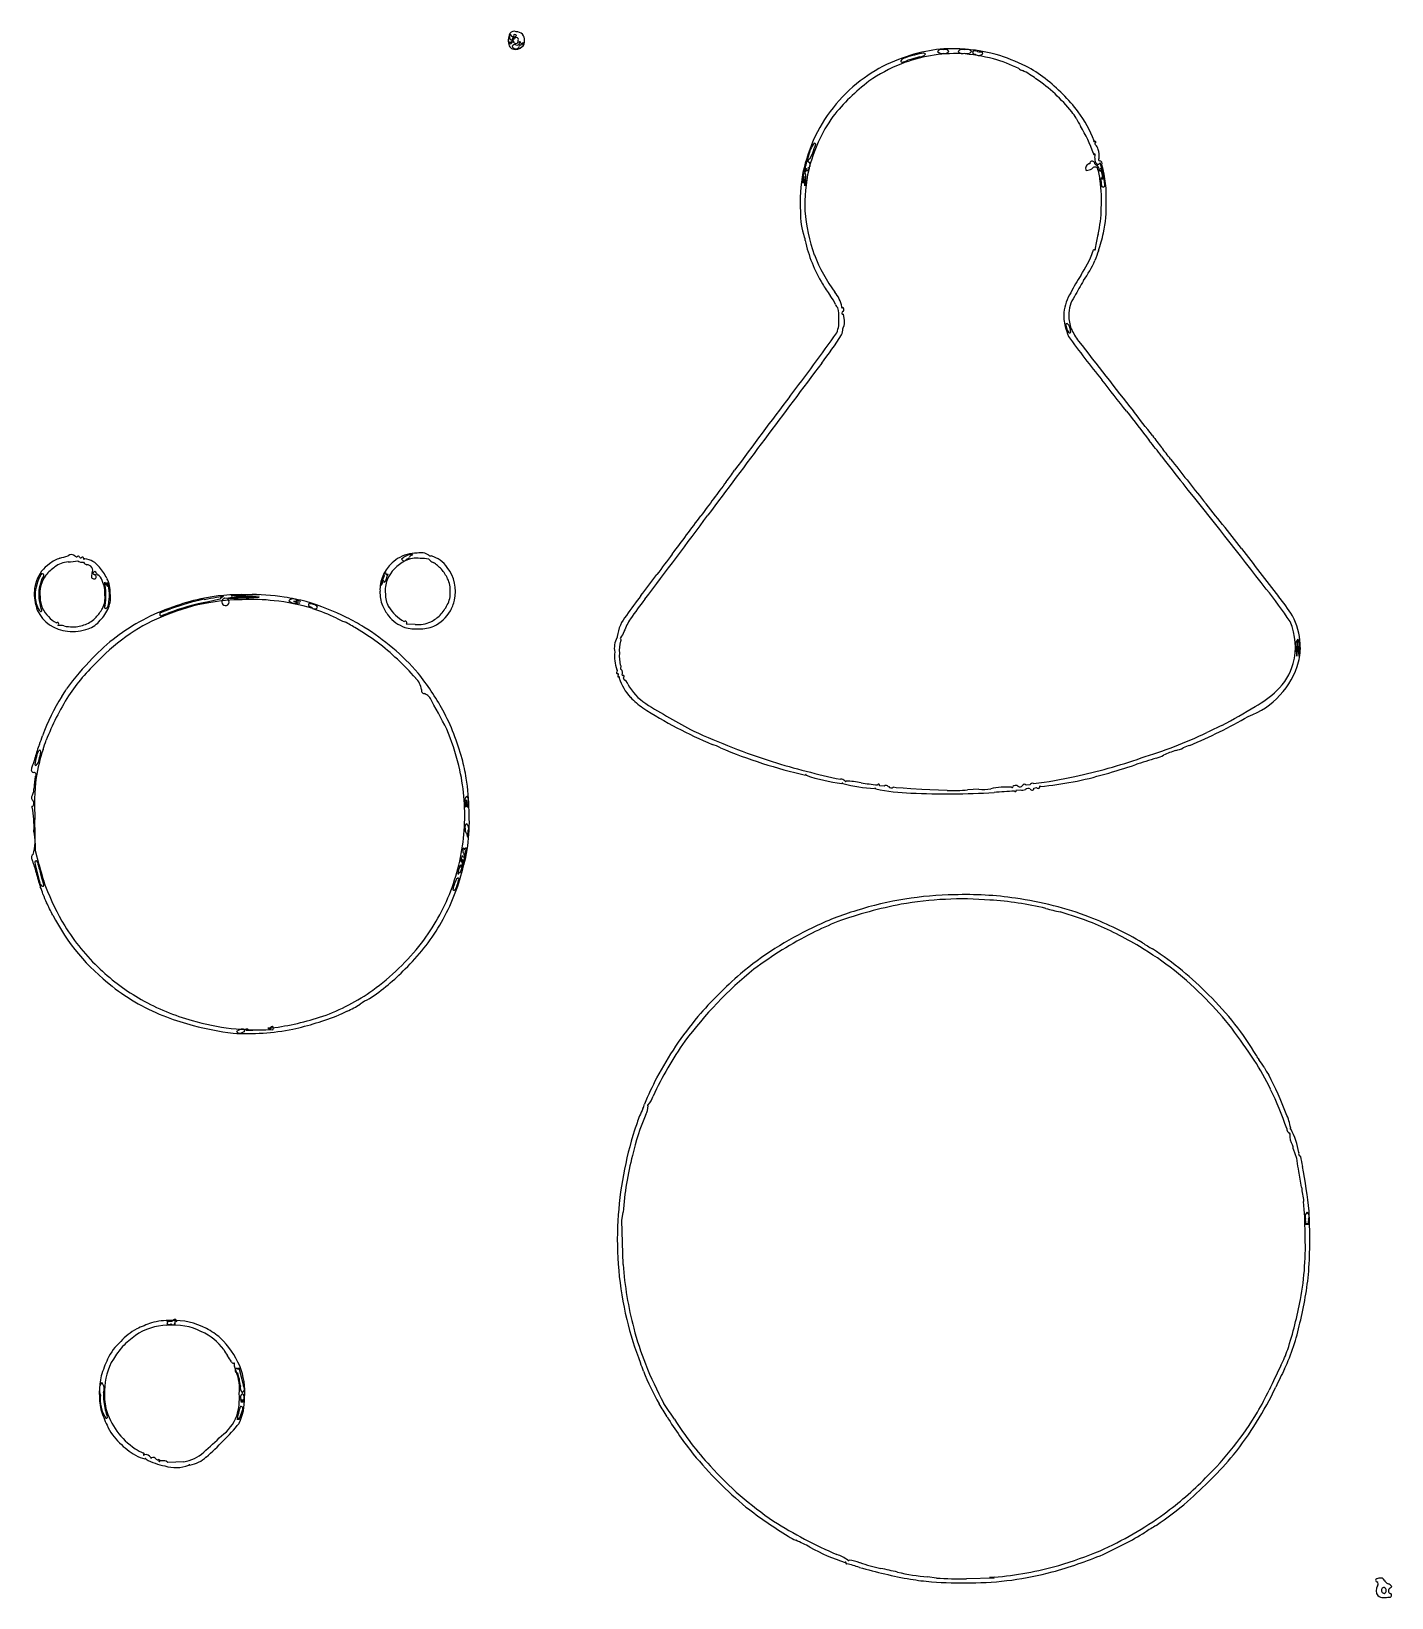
# Model space of a CAD drawing. Header units: inches. Extents: x -0.2 to 37.9, y 3.3 to 12.5.
# Drawn here: x -0.16 to 6.75, y 4.51 to 12.47 of the extents above; entities that cross this region are included whole.
import ezdxf

# ---------------------------------------------------------------- set-up
doc = ezdxf.new("R2010")
doc.units = ezdxf.units.IN
doc.header["$MEASUREMENT"] = 0
doc.layers.get('0').update_dxf_attribs({"lineweight": 25})

msp = doc.modelspace()

# ---------------------------------------------------------------- linework, layer by layer
for p, q in [((3.7943, 11.8233), (3.7893, 11.8193)), ((3.8115, 11.8542), (3.7943, 11.8233)), ((5.2436, 11.8517), (5.2457, 11.8474)), ((5.2745, 11.7606), (5.2683, 11.7677)), ((5.277, 11.7222), (5.2792, 11.7293)), ((3.9723, 11.0038), (3.9674, 11.0343)), ((1.7771, 9.8148), (1.7745, 9.8104)), ((0.0765, 9.7818), (0.0818, 9.7786)), ((0.0818, 9.7786), (0.0908, 9.7749)), ((0.0908, 9.7749), (0.1053, 9.7746)), ((1.6499, 9.7163), (1.6517, 9.7111)), ((0.2247, 9.6668), (0.2283, 9.672)), ((1.6413, 9.6799), (1.634, 9.672)), ((0.7979, 9.5871), (0.7406, 9.573)), ((0.8057, 9.5952), (0.7979, 9.5871)), ((0.9307, 9.605), (0.9984, 9.6019)), ((0.9984, 9.5959), (0.9463, 9.5922)), ((-0.0222, 9.4531), (-0.0255, 9.4549)), ((1.7905, 9.4584), (1.7448, 9.4607)), ((4.174, 8.6368), (4.1505, 8.639)), ((4.2354, 8.6283), (4.2208, 8.631)), ((4.2719, 8.6259), (4.2354, 8.6283)), ((4.3109, 8.6235), (4.2719, 8.6259)), ((4.3656, 8.6205), (4.3109, 8.6235)), ((4.4073, 8.6182), (4.3656, 8.6205)), ((4.4942, 8.6148), (4.4073, 8.6182)), ((4.6555, 8.6211), (4.5984, 8.6185)), ((4.8432, 8.6166), (4.8661, 8.6184)), ((4.9153, 8.6433), (4.8963, 8.6418)), ((4.9359, 8.6274), (4.9484, 8.6294)), ((2.0341, 8.3143), (2.0401, 8.3231)), ((2.0164, 8.2267), (2.0246, 8.2372)), ((0.9229, 7.388), (0.9086, 7.3834)), ((6.2537, 6.7947), (6.27, 6.7471)), ((6.27, 6.7471), (6.2725, 6.7332)), ((2.842, 6.4299), (2.8485, 6.4715)), ((2.8478, 6.2059), (2.842, 6.4299)), ((6.3198, 6.4083), (6.3165, 6.4364)), ((6.3317, 6.4364), (6.3271, 6.4083)), ((0.529, 5.9158), (0.5583, 5.9183)), ((0.8948, 5.6805), (0.9187, 5.59)), ((0.9089, 5.5054), (0.9054, 5.5197)), ((0.9197, 5.5197), (0.9153, 5.5054)), ((0.889, 5.4168), (0.8918, 5.4429)), ((0.9147, 5.472), (0.8943, 5.4168)), ((0.4932, 5.211), (0.4869, 5.2149)), ((0.5349, 5.2002), (0.5262, 5.2075)), ((0.615, 5.2033), (0.5349, 5.2002)), ((4.4399, 4.6126), (4.3955, 4.6194)), ((4.7328, 4.6127), (4.5937, 4.6095))]:
    msp.add_line(p, q)
at = {"flags": 128}
for points in [[(3.7691, 11.7111), (3.7677, 11.7345), (3.7639, 11.7137)], [(3.7748, 11.7163), (3.7706, 11.6877), (3.7691, 11.7111)], [(3.7797, 11.7658), (3.7789, 11.7762), (3.7745, 11.7658)], [(5.2797, 11.7606), (5.2757, 11.7762), (5.2745, 11.7606)], [(0.2197, 9.6642), (0.2277, 9.6512), (0.2247, 9.6668)], [(1.6256, 9.6694), (1.6178, 9.6564), (1.6213, 9.6694)], [(0.9125, 9.5972), (0.9698, 9.5987), (0.9021, 9.6017)], [(0.9984, 9.6019), (0.9698, 9.5985), (0.9984, 9.5959)], [(1.1885, 9.5812), (1.2094, 9.5769), (1.1911, 9.5756), (1.1729, 9.5743), (1.1911, 9.5705)], [(6.2798, 9.3361), (6.2766, 9.3752), (6.274, 9.3361), (6.2713, 9.297), (6.2703, 9.34)], [(6.2839, 9.34), (6.283, 9.297), (6.2798, 9.3361)], [(2.0559, 8.5444), (2.0524, 8.5679), (2.0498, 8.5444)], [(-0.1196, 8.2366), (-0.1384, 8.3075), (-0.1409, 8.4669)], [(2.0401, 8.3231), (2.0439, 8.3127), (2.047, 8.3231)], [(2.0246, 8.2372), (2.0255, 8.2241), (2.0297, 8.2372)], [(0.9153, 5.5054), (0.9116, 5.521), (0.9089, 5.5054)], [(0.8943, 5.4168), (0.8935, 5.4273), (0.889, 5.4168)], [(4.7339, 4.6166), (4.7094, 4.6158), (4.7328, 4.6127)]]:
    msp.add_lwpolyline(points, dxfattribs=at)
for centre, radius, start, end in [((2.3402, 12.426), 0.076, 152.925, 201.62711), ((2.2722, 12.4149), 0.00298, 41.14142, 186.45191), ((2.295, 12.4416), 0.0247, 163.67948, 210.0425), ((2.2753, 12.4506), 0.00445, 0.21129, 206.9773), ((2.2942, 12.4466), 0.0258, 65.49482, 147.19905), ((2.2767, 12.4232), 0.00678, 250.27533, 117.30876), ((2.2734, 12.4208), 0.0123, 287.33991, 20.92548), ((2.2855, 12.4516), 0.00584, 190.01526, 338.17491), ((2.2998, 12.4292), 0.0154, 106.89405, 195.22069), ((2.3045, 12.4247), 0.0147, 148.33907, 269.52492), ((2.2986, 12.4484), 0.00772, 22.16247, 172.20932), ((2.3054, 12.4248), 0.0155, 88.23421, 150.35769), ((2.2939, 12.4571), 0.0132, 276.18906, 334.03996), ((2.2984, 12.4257), 0.0168, 290.95258, 1.14816), ((2.3067, 12.4292), 0.0409, 354.15417, 92.45251), ((2.3076, 12.4312), 0.00921, 325.49481, 100.53655), ((2.323, 12.4156), 0.00314, 345.66372, 239.77405), ((2.3093, 12.4223), 0.0382, 313.67762, 4.01702), ((2.2761, 12.416), 0.00699, 191.64581, 277.90914), ((2.303, 12.4185), 0.0392, 211.52927, 245.13441), ((2.2979, 12.3904), 0.0144, 68.79225, 155.2802), ((2.3026, 12.4012), 0.0183, 194.98743, 304.93272), ((2.3017, 12.428), 0.0476, 251.42042, 315.55597), ((2.3088, 12.4152), 0.0128, 243.33376, 349.5965), ((2.3087, 12.3981), 0.0128, 290.32367, 352.99583), ((2.3287, 12.3964), 0.00741, 89.21435, 178.84611), ((2.3331, 12.4186), 0.00796, 207.82268, 301.06592), ((2.3283, 12.4184), 0.0146, 272.30436, 324.06553), ((2.3394, 12.4119), 0.00221, 287.93462, 184.20433), ((4.5097, 11.6875), 0.6933, 100.24448, 114.02857), ((4.5405, 11.5879), 0.7716, 88.13413, 111.40816), ((4.2898, 12.3009), 0.0379, 99.49509, 144.94219), ((4.4856, 11.7461), 0.6257, 100.06382, 108.83896), ((4.5106, 11.6875), 0.673, 103.46582, 108.64213), ((4.3508, 12.3889), 0.047, 273.8092, 314.76634), ((4.3767, 12.355), 0.00716, 4.16541, 93.33738), ((4.5083, 11.856), 0.528, 87.30374, 103.3404), ((4.4651, 12.3575), 0.0226, 64.08497, 146.42527), ((4.4651, 12.3824), 0.0226, 213.57473, 295.91503), ((4.4848, 12.3575), 0.0226, 33.57473, 115.91503), ((4.4848, 12.3824), 0.0226, 244.08497, 326.42527), ((4.5294, 11.5557), 0.8276, 75.0265, 89.74223), ((4.5724, 12.3525), 0.028, 64.59869, 141.39055), ((4.5724, 12.3874), 0.028, 218.60945, 295.40131), ((4.4785, 11.2828), 1.0798, 76.5232, 85.37501), ((4.5964, 12.3525), 0.028, 38.60945, 115.40131), ((4.5964, 12.3874), 0.028, 244.59869, 321.39055), ((4.6346, 12.3626), 0.0116, 44.28984, 163.98628), ((4.637, 12.3696), 0.0141, 195.58452, 272.87998), ((4.6547, 12.3756), 0.0263, 229.88895, 322.4508), ((4.6889, 12.6302), 0.2635, 259.95433, 265.66382), ((4.6682, 12.3601), 0.00735, 355.58937, 83.61006), ((4.338, 11.105), 1.3143, 64.96192, 72.04347), ((4.4728, 11.6938), 0.6731, 111.3741, 126.46082), ((4.5889, 11.4996), 0.8716, 112.24961, 124.32531), ((4.2653, 12.3214), 0.00656, 168.83916, 249.0214), ((4.2021, 12.5733), 0.2651, 283.2728, 290.63389), ((4.5245, 11.6117), 0.7499, 63.54542, 74.0824), ((4.8922, 12.3272), 0.0554, 232.67443, 255.13219), ((4.6103, 11.7649), 0.5749, 54.26985, 62.2438), ((4.5981, 11.7226), 0.6451, 52.23205, 62.67304), ((4.5212, 11.6062), 0.7724, 125.48708, 154.42135), ((4.7522, 11.3705), 1.0721, 127.64495, 141.40644), ((4.4632, 11.526), 0.8549, 38.93914, 55.61772), ((4.4022, 11.4807), 0.9564, 37.52785, 51.82923), ((4.5561, 11.5836), 0.7871, 144.6298, 166.42229), ((4.9635, 11.9314), 0.211, 28.18576, 38.69616), ((5.4559, 12.179), 0.3402, 205.77008, 213.64556), ((4.7035, 11.7167), 0.5736, 20.39101, 37.17046), ((4.7004, 11.5384), 0.9635, 155.38645, 166.98781), ((4.5479, 11.6121), 0.7304, 19.09664, 31.20305), ((3.9343, 11.8142), 0.1461, 142.12699, 170.2297), ((3.3791, 12.0225), 0.464, 338.73721, 344.64586), ((3.8203, 11.8973), 0.00668, 20.68846, 101.09167), ((5.2419, 11.9139), 0.00277, 104.18136, 322.22921), ((5.246, 11.9086), 0.00409, 285.67136, 118.06957), ((5.25, 11.9007), 0.00487, 125.84192, 252.05084), ((5.2235, 11.8668), 0.0384, 7.90551, 49.53667), ((5.1621, 11.8363), 0.1058, 354.67818, 19.78521), ((4.3234, 11.65), 0.5655, 160.4786, 168.29247), ((3.7947, 11.8143), 0.00745, 137.1919, 238.38478), ((3.7837, 11.794), 0.0157, 284.94553, 62.94732), ((5.2196, 11.7776), 0.0215, 89.43687, 213.36541), ((5.2318, 11.8008), 0.0122, 21.38108, 188.18386), ((5.2469, 11.7631), 0.0198, 53.31152, 145.34973), ((5.2411, 11.8497), 0.00326, 156.31567, 38.15997), ((5.2569, 11.8062), 0.0137, 183.92685, 254.49702), ((5.3225, 11.8321), 0.0783, 168.77732, 190.39239), ((5.268, 11.8188), 0.0226, 182.05297, 246.33249), ((5.2386, 11.7672), 0.0297, 0.92769, 60.52997), ((5.2628, 11.8041), 0.00713, 237.38599, 337.99798), ((5.2694, 11.8205), 0.00629, 108.84246, 262.41381), ((5.2663, 11.7986), 0.0159, 341.08467, 81.5271), ((5.272, 11.801), 0.00261, 326.9793, 170.64668), ((4.7309, 11.637), 0.5671, 5.59949, 16.66482), ((4.7369, 11.6368), 0.5664, 356.71474, 16.05445), ((4.572, 11.604), 0.8244, 169.42045, 183.41912), ((3.8675, 11.7205), 0.1057, 162.87008, 179.86894), ((3.7693, 11.7465), 0.00595, 34.43524, 118.78185), ((3.7727, 11.7622), 0.00402, 140.72871, 64.42433), ((4.586, 11.5908), 0.8147, 167.40533, 182.15908), ((3.7129, 11.732), 0.0638, 345.74524, 16.17988), ((3.7823, 11.7732), 0.00783, 249.88257, 46.35075), ((5.2008, 11.8215), 0.0557, 270.78464, 302.24772), ((4.85, 11.6619), 0.4251, 6.8547, 15.98051), ((4.6264, 11.6155), 0.653, 356.38439, 8.56287), ((5.0346, 11.6852), 0.2452, 1.64352, 8.67393), ((5.2834, 11.7272), 0.00472, 153.68173, 84.38428), ((5.1304, 11.7239), 0.1538, 2.98901, 13.79531), ((5.2895, 11.6898), 0.0101, 166.14716, 258.40412), ((5.2854, 11.6898), 0.0102, 281.70639, 14.0575), ((4.15, 11.55), 0.4009, 179.3063, 197.90504), ((4.6036, 11.6204), 0.8339, 184.14719, 199.93152), ((4.7189, 11.5765), 0.5592, 345.90069, 359.77172), ((4.7268, 11.5766), 0.5763, 347.11764, 2.76028), ((3.7527, 11.4139), 0.0203, 348.34543, 39.21172), ((4.4912, 11.5693), 0.736, 192.5167, 211.13891), ((5.7662, 11.3017), 0.5236, 164.65063, 172.41008), ((4.4629, 11.6227), 0.8439, 341.64593, 348.0603), ((4.6505, 11.6694), 0.8951, 201.85671, 215.73497), ((4.6775, 11.5646), 0.5968, 326.15325, 339.29229), ((4.7305, 11.5297), 0.5606, 324.71334, 336.70875), ((5.2405, 11.357), 0.00587, 62.96545, 215.9717), ((5.2448, 11.3667), 0.00477, 250.21312, 60.04145), ((9.8946, 9.5789), 4.9604, 158.99518, 159.59859), ((5.9296, 10.7452), 0.8996, 147.23045, 153.67165), ((4.6173, 11.6493), 0.8853, 211.34857, 215.88139), ((3.8017, 11.0417), 0.161, 10.94975, 40.63319), ((5.3077, 11.0232), 0.2205, 146.72655, 174.66271), ((5.9387, 10.7291), 0.8892, 147.57266, 153.5879), ((3.6823, 10.9687), 0.2711, 25.26251, 36.60029), ((3.9519, 11.0888), 0.0248, 190.20644, 241.15991), ((3.7877, 11.0289), 0.1569, 354.57922, 14.08421), ((3.9607, 11.0698), 0.0026, 109.79022, 326.34938), ((3.9591, 11.0581), 0.0109, 307.24484, 70.13093), ((5.2693, 11.0336), 0.1563, 144.36739, 181.94516), ((3.7951, 10.9967), 0.1498, 337.89741, 6.69492), ((3.9667, 11.0419), 0.00761, 97.48332, 275.58374), ((3.9149, 10.9935), 0.0584, 334.79168, 10.15899), ((5.2929, 11.0271), 0.2054, 175.35884, 195.38733), ((5.103, 10.981), 0.00634, 77.76594, 152.81702), ((5.2898, 11.0209), 0.196, 190.89445, 197.97444), ((5.0889, 10.9629), 0.0287, 8.23496, 57.5433), ((5.2764, 11.0226), 0.1634, 178.00864, 202.30601), ((-3.9092, 16.4864), 9.6059, 322.33978, 324.73485), ((2.5415, 11.8146), 1.6699, 321.98349, 328.00105), ((3.8919, 10.9624), 0.0734, 333.59208, 359.91669), ((3.9671, 10.9652), 0.00344, 81.05018, 239.21521), ((5.4323, 11.0587), 0.3483, 194.30544, 203.0354), ((5.1319, 10.9645), 0.0287, 188.23496, 237.5433), ((8.2803, 13.1675), 3.8833, 215.3196, 219.43665), ((5.1178, 10.9465), 0.00634, 257.76594, 332.81702), ((4.931, 10.9065), 0.196, 10.89445, 17.97444), ((5.4377, 11.1049), 0.3442, 204.78813, 216.93026), ((48.1863, 44.2513), 54.4378, 217.78395, 218.25989), ((175.5332, -118.2874), 214.7852, 143.062567, 143.320092), ((-26.6893, -14.4978), 40.7072, 37.95958, 38.24443), ((25.5149, -6.0043), 27.4295, 142.7007, 143.68093), ((46.6384, 42.7087), 52.2957, 217.95946, 218.16531), ((-5.7515, 1.7163), 14.2536, 37.62447, 38.25607), ((-1.3047, 5.027), 8.6834, 37.49904, 38.17136), ((10.9713, 14.5613), 6.8331, 217.3278, 217.96769), ((-6.4594, 0.9076), 15.3085, 37.84161, 38.1188), ((15.3462, 17.8846), 12.3541, 217.79814, 218.61578), ((18.3131, 20.1623), 16.0669, 217.87069, 218.83725), ((2.1508, 11.1101), 1.533, 322.80493, 325.49491), ((38.4689, -16.1248), 43.8624, 143.14536, 143.42682), ((-19.6248, -10.2192), 32.5103, 37.64771, 38.85131), ((-6.0655, 0.5032), 15.2508, 37.76875, 38.93122), ((-24.3077, 30.4007), 34.3025, 322.64189, 323.53409), ((-20.2758, 27.4614), 29.2861, 322.95038, 323.42496), ((0.0588, 9.5983), 0.2102, 110.4491, 126.68495), ((-0.535, 11.7064), 1.9807, 285.23138, 286.48493), ((0.0444, 9.7867), 0.0268, 43.79585, 130.4797), ((0.07, 9.8096), 0.00762, 215.10382, 309.99798), ((0.0796, 9.8005), 0.00572, 6.2653, 145.66221), ((0.091, 9.8018), 0.00572, 186.2653, 325.66221), ((0.1005, 9.7959), 0.00548, 358.13339, 150.57899), ((0.1091, 9.7942), 0.00351, 154.78683, 336.05748), ((0.0975, 9.6826), 0.1111, 36.88053, 82.3183), ((1.8135, 9.6184), 0.2071, 122.60655, 135.63868), ((1.7985, 9.6377), 0.1827, 89.03906, 121.89228), ((1.7832, 9.7272), 0.0878, 93.95217, 133.79645), ((1.7351, 9.7954), 0.0136, 200.99073, 335.14903), ((1.797, 9.6731), 0.122, 80.95877, 117.89831), ((1.7444, 9.8096), 0.0201, 278.78298, 334.62871), ((1.7758, 9.7966), 0.0139, 95.37403, 161.61705), ((1.8202, 9.7481), 0.0747, 57.04062, 104.51089), ((1.8206, 9.594), 0.1996, 78.61817, 91.24476), ((1.8698, 9.818), 0.0115, 218.76556, 286.64773), ((1.8312, 9.6648), 0.1482, 33.92369, 73.56362), ((10.7501, 3.9987), 9.6126, 142.75588, 143.53697), ((68.707, 58.3237), 79.2698, 217.703824, 217.926276), ((0.0284, 9.6257), 0.1702, 123.97588, 161.35641), ((-0.1296, 9.7136), 0.019, 307.85167, 350.12057), ((-0.104, 9.7093), 0.00709, 83.46346, 170.99446), ((-0.1032, 9.7085), 0.00784, 0.16771, 89.83229), ((0.0767, 9.5774), 0.2089, 123.76058, 141.11407), ((0.0321, 9.6617), 0.1144, 91.95021, 128.65554), ((-0.0366, 10.5209), 0.7476, 274.97339, 278.70643), ((0.1327, 9.7938), 0.0335, 214.9517, 251.77963), ((0.1225, 9.7321), 0.0299, 335.27903, 90.49583), ((0.1898, 9.7026), 0.0436, 157.06634, 189.24499), ((0.1625, 9.7189), 0.00784, 90.16771, 179.83229), ((0.1625, 9.7189), 0.00784, 180.16771, 269.83229), ((0.1625, 9.7189), 0.00784, 0.16771, 89.83229), ((0.161, 9.7019), 0.00936, 352.79947, 80.94033), ((0.1782, 9.719), 0.00787, 180.42659, 270.08886), ((0.1445, 9.6636), 0.0582, 17.58872, 54.71724), ((-0.0155, 9.5701), 0.2699, 27.04493, 41.60003), ((1.7875, 9.6421), 0.1719, 135.22486, 159.00162), ((1.6399, 9.7118), 0.00821, 60.07305, 225.92025), ((1.136, 9.8652), 0.5382, 339.85441, 343.36089), ((1.6461, 9.7156), 0.00386, 121.8066, 10.08015), ((1.8227, 9.6109), 0.1891, 115.96345, 156.70026), ((1.9096, 9.8346), 0.067, 222.10046, 246.5084), ((1.781, 9.6027), 0.1986, 43.3757, 59.12525), ((1.7332, 9.5832), 0.2475, 25.70398, 39.05102), ((1.801, 9.6263), 0.1953, 346.80223, 38.37079), ((-2.3396, 13.6841), 6.6707, 322.30137, 323.45026), ((0.0451, 9.6137), 0.19, 159.55897, 189.82963), ((0.0817, 9.6029), 0.2215, 154.3863, 182.43247), ((0.0678, 9.6133), 0.1891, 152.4717, 182.02797), ((0.0469, 9.6143), 0.1629, 144.63719, 186.01504), ((-0.1021, 9.7072), 0.00691, 289.1737, 10.70038), ((0.1593, 9.7077), 0.0174, 223.91736, 272.82177), ((0.1612, 9.6994), 0.00916, 263.43923, 8.27667), ((0.0724, 9.6182), 0.1423, 355.45812, 26.24485), ((-0.0954, 9.6073), 0.315, 350.65055, 8.96558), ((0.076, 9.6194), 0.166, 359.28692, 26.24514), ((-0.0179, 9.6047), 0.2552, 349.48037, 15.30077), ((1.7793, 9.6352), 0.167, 155.76388, 182.67697), ((2.0256, 9.5463), 0.4226, 157.8156, 163.06293), ((1.6287, 9.6742), 0.00571, 337.61756, 236.84391), ((1.7863, 9.6323), 0.1472, 158.74696, 187.0361), ((1.8407, 9.6329), 0.1291, 356.44997, 26.53064), ((4.6692, 8.4512), 1.8716, 33.08145, 39.36368), ((0.1548, 9.63), 0.3009, 189.31284, 199.30397), ((-0.0212, 9.5983), 0.1185, 182.33527, 219.0916), ((0.0814, 9.6077), 0.2025, 180.31134, 195.88769), ((0.055, 9.6016), 0.1701, 181.49406, 201.34093), ((-0.2752, 9.4891), 0.1737, 12.77022, 21.3155), ((0.0987, 9.5929), 0.1165, 333.0066, 6.93749), ((0.221, 9.5485), 0.00949, 126.05597, 257.32392), ((0.2073, 9.5626), 0.0261, 296.56162, 350.115), ((0.0923, 9.5981), 0.151, 338.52573, 7.33555), ((0.9131, 8.5785), 1.0048, 99.73394, 112.75386), ((0.9258, 8.5109), 1.0782, 99.88877, 111.32193), ((0.9318, 8.5147), 1.0922, 101.19646, 110.58191), ((0.8832, 8.6975), 0.9087, 101.52654, 110.9459), ((0.9032, 8.6841), 0.926, 87.81406, 102.57575), ((-0.3737, 15.8532), 6.3618, 279.89703, 280.45935), ((0.9217, 8.5522), 1.0322, 90.51083, 99.95693), ((0.8269, 9.5729), 0.0188, 75.18345, 57.84), ((0.9229, 8.9178), 0.6795, 90.87456, 97.70535), ((0.9646, 7.2096), 2.3827, 90.43948, 93.07104), ((0.9612, 8.633), 0.9525, 83.20161, 92.93059), ((0.9703, 8.6374), 0.9726, 80.78441, 91.8703), ((0.9827, 8.6268), 0.9565, 72.44168, 84.52667), ((0.9019, 8.2004), 1.4149, 76.25931, 80.88679), ((1.1701, 9.5622), 0.0264, 45.90265, 141.58778), ((1.1811, 9.6081), 0.0433, 222.97484, 286.93234), ((0.8328, 8.2455), 1.3896, 63.95767, 73.04822), ((1.2547, 9.5596), 0.00642, 117.5842, 192.2787), ((1.2693, 9.5689), 0.0235, 206.95516, 260.20361), ((1.2147, 9.3728), 0.196, 72.02556, 79.10555), ((1.271, 9.5308), 0.0287, 32.4567, 81.76504), ((1.7799, 9.6203), 0.1676, 177.59546, 202.88801), ((1.866, 9.6549), 0.2604, 202.52739, 215.82786), ((1.7615, 9.6089), 0.1215, 177.47513, 209.62407), ((1.7534, 9.661), 0.2261, 316.67062, 332.79494), ((1.8431, 9.6179), 0.1267, 331.60145, 3.14581), ((1.7428, 9.6468), 0.2568, 332.23545, 345.30729), ((5.1456, 7.8954), 2.7916, 142.24057, 144.79762), ((4.9755, 8.025), 2.551, 142.26842, 145.02835), ((5.1472, 8.7785), 1.3192, 33.3001, 38.55902), ((0.0433, 9.6144), 0.1917, 205.94062, 264.37078), ((-0.1118, 9.5299), 0.00644, 258.04303, 338.1586), ((0.0844, 9.6504), 0.2181, 210.49802, 237.77818), ((0.0648, 9.5944), 0.1446, 290.43885, 316.49125), ((0.0832, 9.5651), 0.1372, 289.88814, 321.48569), ((0.8566, 8.6241), 0.9673, 117.67986, 136.73488), ((-0.0277, 9.6727), 0.2656, 317.9834, 330.03264), ((0.0528, 9.6173), 0.1947, 315.02837, 337.51803), ((0.8402, 8.6769), 0.8863, 110.86615, 124.18421), ((0.8326, 8.7069), 0.883, 108.09592, 118.79428), ((0.506, 9.5125), 0.0129, 152.67775, 188.40132), ((0.5001, 9.5096), 0.00697, 171.62201, 257.33703), ((-0.1096, 11.3288), 1.9086, 288.454, 290.15216), ((0.4448, 9.7103), 0.2143, 284.53015, 294.5134), ((1.2802, 9.5551), 0.0176, 212.42803, 329.46434), ((0.9938, 8.6828), 0.8997, 63.81601, 72.03865), ((1.7143, 10.1711), 0.7539, 244.58588, 248.12799), ((0.8316, 8.3332), 1.2877, 59.11931, 62.13096), ((0.8265, 8.2844), 1.3576, 58.76105, 62.99732), ((1.8064, 9.6279), 0.1967, 219.60916, 249.64685), ((1.8502, 9.6731), 0.2306, 212.59577, 240.21759), ((1.7416, 9.4678), 0.00783, 294.47501, 139.16828), ((1.8053, 9.6153), 0.1575, 264.6145, 294.60169), ((1.7661, 9.6669), 0.2213, 298.2734, 313.30796), ((1.7917, 9.6363), 0.2091, 296.94005, 328.53226), ((3.0384, 9.3655), 0.2228, 141.32499, 171.73261), ((3.2319, 9.2695), 0.4095, 147.89011, 157.93293), ((5.9403, 9.3438), 0.3239, 344.98536, 23.46538), ((5.9292, 9.3395), 0.3598, 3.18775, 26.98182), ((-0.0265, 9.4616), 0.00685, 277.96503, 141.52167), ((-0.013, 9.381), 0.0727, 74.45511, 97.25298), ((0.053, 9.6627), 0.2167, 257.614, 269.67872), ((0.0463, 9.6911), 0.2684, 265.32502, 288.14186), ((0.0526, 9.6034), 0.1575, 269.69966, 293.47109), ((0.8822, 8.6055), 0.969, 123.87199, 136.41563), ((0.8385, 8.3343), 1.2832, 53.68184, 59.36053), ((0.8676, 8.3806), 1.2542, 41.49034, 58.08514), ((1.792, 9.6266), 0.1909, 253.5822, 275.6877), ((1.8176, 9.6195), 0.183, 267.90345, 292.09109), ((2.8159, 9.3944), 0.00371, 275.2795, 57.66206), ((2.7781, 9.442), 0.0767, 318.60342, 345.91316), ((0.8152, 8.3376), 1.2945, 40.89444, 52.76172), ((2.9059, 9.3406), 0.1027, 150.75977, 192.71406), ((2.9934, 9.295), 0.1891, 173.0115, 200.31351), ((3.0014, 9.3301), 0.1731, 165.37289, 185.79265), ((3.0091, 9.2956), 0.1808, 174.57372, 194.13347), ((2.8384, 9.387), 0.00517, 123.21012, 235.92384), ((2.8328, 9.3786), 0.00489, 282.81858, 55.93869), ((6.3041, 9.3567), 0.0377, 135.77991, 206.29285), ((6.25, 9.3566), 0.0378, 333.95176, 44.22665), ((6.0363, 9.3363), 0.2532, 344.45435, 5.27335), ((1.1129, 8.3287), 1.3569, 135.06772, 143.70172), ((0.895, 8.5158), 1.0417, 133.32201, 146.21436), ((2.8311, 9.2454), 0.00668, 315.70402, 65.92239), ((2.841, 9.236), 0.00695, 137.06667, 242.21759), ((5.8828, 9.3783), 0.4124, 290.09335, 344.53776), ((5.9681, 9.3387), 0.2957, 313.05078, 344.5383), ((1.7262, 9.1129), 0.0988, 8.69213, 46.95591), ((0.4055, 8.1445), 1.7615, 29.90604, 37.28265), ((2.8199, 9.2132), 0.00548, 119.42101, 271.86661), ((2.8107, 9.223), 0.00827, 322.4469, 49.23956), ((2.824, 9.196), 0.00412, 109.31003, 287.55986), ((2.8212, 9.2038), 0.00413, 290.07441, 105.75835), ((2.8269, 9.1893), 0.00328, 297.992, 121.34248), ((3.0767, 9.2647), 0.2603, 197.52079, 222.73012), ((2.8201, 9.2116), 0.0253, 337.8712, 45.99237), ((2.8466, 9.2012), 0.00313, 163.9562, 314.65414), ((2.8497, 9.1947), 0.00437, 289.89591, 101.66164), ((2.8547, 9.1861), 0.00567, 128.39225, 230.04484), ((2.8081, 9.1269), 0.0697, 23.90822, 51.96625), ((3.1153, 9.2883), 0.2775, 208.69029, 236.68307), ((1.0123, 8.4683), 1.1936, 148.46249, 159.15556), ((1.2461, 8.3415), 1.4313, 148.2315, 158.33167), ((-0.2172, 9.2508), 0.2646, 323.29835, 333.31053), ((1.8367, 9.1219), 0.014, 155.28016, 275.00184), ((1.8151, 9.0489), 0.0633, 18.38444, 68.8954), ((3.2216, 9.4182), 0.4711, 224.47457, 234.48727), ((5.8027, 9.5061), 0.531, 299.04635, 313.76142), ((0.3573, 8.1677), 1.7652, 24.69049, 30.69753), ((0.8426, 8.4509), 1.2307, 15.32602, 27.68627), ((4.1245, 10.8443), 2.1584, 236.96969, 247.5663), ((4.8687, 12.101), 3.5919, 237.9536, 242.43856), ((3.8602, 12.7101), 4.2776, 298.34748, 300.95693), ((4.7783, 12.3644), 3.789, 245.49529, 251.96423), ((4.7146, 11.2627), 2.6223, 292.72549, 299.96884), ((7.9231, 4.556), 4.8369, 114.83976, 115.85464), ((0.3202, 8.6743), 0.4723, 158.27205, 166.72654), ((-0.3871, 8.9677), 0.2936, 336.18311, 345.27602), ((-6.5226, 10.9901), 6.7787, 341.3564, 341.77404), ((0.6868, 8.4113), 1.3666, 13.00763, 21.17987), ((3.0519, 8.1901), 0.7045, 65.64361, 69.3125), ((4.772, 11.1132), 2.4382, 286.88547, 295.29537), ((5.7883, 8.6383), 0.2145, 106.44573, 116.16251), ((-0.2519, 8.7989), 0.1135, 330.14584, 351.82196), ((0.3593, 8.6574), 0.5093, 165.45101, 169.94985), ((-0.1741, 8.7817), 0.055, 314.38016, 350.22639), ((0.7477, 8.5393), 0.8936, 161.48727, 170.91523), ((-0.0808, 8.7829), 0.0529, 134.71123, 177.32672), ((-0.3221, 8.8401), 0.2131, 341.45802, 352.245), ((-0.1193, 8.8121), 0.00843, 354.77706, 81.86835), ((0.5326, 8.4027), 1.5429, 10.2513, 14.01084), ((4.299, 11.0756), 2.439, 246.91136, 257.60355), ((4.7478, 12.464), 3.8747, 252.84934, 258.16027), ((4.5405, 11.4789), 2.8577, 282.19783, 289.19856), ((6.3426, 6.0938), 2.7973, 106.28638, 108.59749), ((5.4719, 9.0328), 0.2682, 288.74528, 297.08113), ((5.8011, 8.345), 0.4944, 106.90934, 114.75694), ((5.6049, 9.0259), 0.2143, 284.14171, 294.48369), ((-0.1472, 8.7181), 0.0122, 150.31141, 272.35571), ((-0.1356, 8.7284), 0.0226, 141.81321, 190.86639), ((-0.1458, 8.695), 0.0109, 307.51006, 95.10255), ((0.672, 8.5633), 0.8204, 171.37317, 175.40178), ((1.0253, 8.5401), 1.1684, 173.10064, 183.59097), ((-0.1368, 8.748), 0.00573, 198.00206, 280.75341), ((0.9572, 8.489), 1.0858, 355.91249, 12.22313), ((1.0304, 8.5078), 1.0344, 0.18039, 9.42928), ((3.7771, 8.6936), 0.00179, 309.00977, 186.09303), ((4.0595, 9.4997), 0.855, 250.80128, 263.28636), ((4.6574, 10.9113), 2.2781, 276.9764, 282.33838), ((4.8081, 10.3559), 1.7282, 275.34431, 286.40749), ((4.3064, 12.2217), 3.6601, 285.69096, 288.21454), ((-0.2339, 8.6272), 0.0882, 335.98271, 1.20692), ((3.9551, 8.6425), 0.0293, 47.49968, 94.52241), ((3.9622, 8.6498), 0.00285, 352.61792, 164.86771), ((4.1609, 9.3831), 0.7593, 255.05525, 267.3851), ((3.9785, 8.6642), 0.00355, 181.68808, 328.02416), ((3.968, 8.1924), 0.4702, 79.09367, 88.3523), ((4.2211, 9.5991), 0.9592, 260.14528, 265.16604), ((4.129, 8.6238), 0.0028, 351.14595, 164.97601), ((4.3404, 9.6033), 1.0019, 257.97911, 268.31436), ((4.1455, 8.6415), 0.00559, 333.22463, 160.85644), ((4.1844, 8.6235), 0.0168, 39.22026, 128.09936), ((4.2107, 8.6441), 0.0165, 216.57599, 307.88755), ((4.4981, 12.62), 4.0225, 267.33254, 273.34444), ((4.5239, 9.2333), 0.6193, 267.25041, 276.9054), ((4.6771, 8.8595), 0.2393, 264.81163, 279.33692), ((4.798, 8.2485), 0.3837, 86.51149, 102.34071), ((5.0695, 4.7998), 3.8194, 93.48996, 95.057), ((4.8248, 8.6329), 0.0038, 202.23972, 19.29865), ((4.8435, 8.6181), 0.0221, 59.75412, 133.16492), ((4.841, 8.6131), 0.00414, 193.79298, 56.95956), ((4.865, 8.6492), 0.0159, 229.33063, 322.11445), ((4.8769, 8.6519), 0.0352, 252.20029, 297.01677), ((4.8875, 8.6355), 0.0108, 35.83242, 158.24758), ((4.9082, 8.596), 0.0289, 72.54228, 121.94006), ((4.9283, 8.6367), 0.0146, 66.25405, 153.02759), ((4.9264, 8.6256), 0.00971, 192.09265, 10.23975), ((4.9562, 8.634), 0.00906, 210.63642, 347.72566), ((4.9666, 8.6343), 0.00264, 18.57906, 235.76882), ((-0.1449, 8.5812), 0.0132, 129.75713, 192.45435), ((-0.1457, 8.5756), 0.0124, 167.36572, 236.2371), ((-0.1554, 8.5322), 0.00226, 50.43838, 287.42079), ((-0.7036, 8.4294), 0.558, 357.77209, 10.38864), ((-0.1612, 8.5462), 0.0143, 300.87054, 14.09649), ((-0.1631, 8.5531), 0.0161, 347.61896, 49.25093), ((2.0686, 8.5658), 0.0255, 127.2889, 208.76699), ((2.0376, 8.5657), 0.0256, 331.68366, 52.69022), ((1.1593, 8.4568), 0.9072, 343.42714, 3.42569), ((2.0614, 8.4297), 0.0178, 117.60668, 205.52342), ((2.0357, 8.4236), 0.028, 334.59869, 51.39055), ((-0.3689, 8.3568), 0.2287, 342.82473, 12.87943), ((0.9612, 8.4888), 1.0818, 339.16842, 355.91003), ((2.0757, 8.4165), 0.0309, 169.69493, 215.36269), ((2.0466, 8.3901), 0.00935, 348.06875, 65.06135), ((2.0681, 8.3858), 0.0127, 168.9641, 219.10838), ((1.9483, 8.4033), 0.1129, 346.95578, 4.24681), ((-0.1463, 8.2778), 0.0121, 109.62686, 198.28557), ((1.7027, 8.3366), 0.3462, 336.02215, 355.17647), ((2.0315, 8.2777), 0.00402, 2.9345, 202.25966), ((2.0483, 8.3075), 0.0157, 154.26974, 218.47495), ((2.0391, 8.281), 0.00473, 219.90599, 79.56259), ((2.0313, 8.2895), 0.00948, 336.24286, 60.72993), ((2.0463, 8.3152), 0.0079, 280.32013, 84.3095), ((-0.1337, 8.271), 0.0243, 172.72927, 214.67099), ((-0.4216, 8.1404), 0.2923, 11.41104, 23.54382), ((-0.1351, 8.2509), 0.00713, 88.13378, 177.64255), ((0.9275, 8.4626), 1.0904, 191.18026, 196.94898), ((0.5644, 8.3645), 0.7191, 193.37431, 199.43366), ((-0.1466, 8.2385), 0.0228, 355.67315, 58.8664), ((0.4899, 8.3646), 0.627, 191.76457, 197.54724), ((1.6396, 8.698), 1.8187, 194.69661, 198.29079), ((0.957, 8.4896), 1.1106, 329.73659, 344.78334), ((2.1538, 8.1793), 0.1454, 160.95623, 173.60745), ((2.0157, 8.1956), 0.00332, 5.60688, 193.54236), ((2.0267, 8.2563), 0.00341, 130.01797, 30.59369), ((2.0813, 8.2572), 0.0567, 160.44529, 178.35676), ((2.032, 8.2604), 0.00334, 313.65498, 226.34502), ((1.9266, 8.2709), 0.1085, 341.87886, 353.16952), ((-0.0927, 8.1486), 0.0231, 189.78974, 244.39355), ((-0.4598, 7.9782), 0.376, 17.08705, 23.02078), ((-0.6391, 8.0006), 0.5592, 13.55912, 18.23478), ((-0.1014, 8.1341), 0.00646, 258.02908, 338.07559), ((1.1734, 8.6169), 1.3524, 201.22826, 210.65856), ((2.2815, 8.0435), 0.3061, 161.29596, 167.37311), ((1.9584, 8.1428), 0.0476, 311.08402, 350.2423), ((2.0385, 8.1336), 0.0476, 131.08402, 170.2423), ((1.7153, 8.2329), 0.3061, 341.29596, 347.37311), ((2.0085, 8.1634), 0.00616, 24.73331, 101.89891), ((2.0105, 8.1932), 0.00252, 117.25678, 37.28767), ((0.2102, 8.1911), 0.3269, 198.24826, 206.65036), ((-8.1449, 3.945), 9.0452, 26.50734, 26.9506), ((0.89, 8.5355), 1.1651, 323.28214, 338.26619), ((1.9884, 8.113), 0.00616, 204.73331, 281.89891), ((4.5516, 6.3715), 1.7131, 90.66268, 107.55706), ((4.5696, 6.3064), 1.7573, 85.35461, 100.12551), ((4.5973, 6.454), 1.6317, 81.36924, 92.29987), ((4.6048, 6.3757), 1.6857, 76.58637, 86.35428), ((4.6095, 6.41), 1.6736, 75.27479, 82.00778), ((0.9083, 8.4753), 1.0783, 207.22497, 232.48477), ((4.4057, 6.7286), 1.3289, 106.20146, 116.6162), ((4.6491, 5.9804), 2.0923, 100.69718, 109.85293), ((6.1042, 12.4059), 4.5283, 255.83252, 256.78212), ((4.7429, 6.7834), 1.279, 68.19088, 76.80538), ((4.6134, 6.3921), 1.6688, 68.21317, 74.16657), ((4.6474, 6.4477), 1.6265, 58.91258, 69.45902), ((0.9103, 8.4806), 1.0567, 211.57846, 227.03842), ((0.9867, 8.4855), 1.083, 314.14574, 329.1347), ((4.5134, 6.4123), 1.6606, 115.04871, 130.10027), ((4.7565, 6.0359), 2.0826, 117.08335, 126.68083), ((4.6041, 6.285), 1.7916, 111.80691, 116.36947), ((4.5785, 6.3392), 1.7309, 58.90868, 67.79088), ((0.8152, 8.6371), 1.2863, 306.27106, 321.64795), ((4.6569, 6.4431), 1.6015, 44.01537, 59.39123), ((5.8956, 8.4654), 0.7464, 236.83471, 241.40746), ((4.5002, 6.2286), 1.8918, 50.98433, 56.71679), ((0.9221, 8.4779), 1.0628, 226.47278, 240.54429), ((0.9368, 8.4934), 1.1238, 303.51497, 315.68727), ((4.7778, 6.1412), 2.0124, 128.95936, 143.42588), ((4.8084, 6.1065), 2.0848, 130.88999, 139.28842), ((4.1636, 5.9093), 2.3525, 45.13566, 49.51191), ((0.8879, 8.4251), 1.0262, 231.68253, 249.46169), ((0.9663, 8.4622), 1.0561, 289.64516, 305.27614), ((4.8347, 6.5601), 1.418, 37.70139, 45.80167), ((0.9499, 8.5243), 1.1169, 240.47047, 254.85171), ((1.8289, 6.6017), 0.97, 113.23473, 115.93208), ((1.2109, 7.9946), 0.554, 295.13403, 302.83757), ((1.7714, 7.1429), 0.4657, 117.36521, 123.96025), ((4.8062, 6.5367), 1.4295, 37.47146, 45.4743), ((0.9908, 8.6629), 1.2851, 248.8834, 255.19636), ((0.99, 8.5745), 1.1761, 253.6098, 273.33229), ((1.1437, 9.3679), 2.006, 256.12045, 262.03182), ((0.9348, 7.3906), 0.0122, 18.7747, 191.96679), ((1.0635, 7.407), 0.00837, 232.1192, 202.32213), ((0.9016, 8.7089), 1.3103, 277.01748, 288.68395), ((0.7978, 9.0291), 1.6693, 282.85916, 291.31755), ((4.5817, 6.3308), 1.7668, 140.00436, 152.23456), ((3.3975, 5.5005), 3.1783, 33.28664, 36.84774), ((5.0533, 6.6907), 1.1655, 29.65713, 39.19362), ((0.9346, 8.6235), 1.2441, 266.81939, 280.87424), ((0.9132, 7.3568), 0.0449, 65.23125, 130.85764), ((0.9, 7.3998), 0.0185, 209.01647, 297.48072), ((4.5636, 6.345), 1.7194, 144.6258, 155.36133), ((5.0085, 6.557), 1.2517, 25.52059, 33.33056), ((6.1107, 7.2819), 0.0469, 198.00932, 226.62186), ((5.8913, 7.0924), 0.2433, 28.49781, 39.70483), ((6.5668, 7.4592), 0.5253, 208.50022, 213.47158), ((4.5503, 6.3375), 1.7842, 20.82598, 27.79329), ((4.3314, 6.4645), 1.483, 152.30234, 157.96324), ((4.6854, 6.3802), 1.6195, 18.62263, 26.23917), ((2.8322, 7.0546), 0.129, 334.16537, 344.88516), ((2.8661, 7.0187), 0.1092, 332.38713, 356.57915), ((2.9746, 7.0147), 0.00256, 70.66185, 281.72633), ((2.8737, 7.1043), 0.134, 319.39767, 341.50004), ((4.154, 6.4654), 1.2929, 157.11826, 166.79991), ((3.9745, 6.5518), 1.1201, 158.56221, 162.45303), ((39.3299, -9.1264), 39.7948, 156.09654, 156.15506), ((5.9417, 6.8464), 0.3033, 9.97351, 24.43236), ((4.7165, 6.3151), 1.899, 162.3945, 176.56599), ((6.2551, 6.8991), 0.035, 182.67465, 233.50014), ((6.236, 6.8697), 0.0021, 257.99692, 144.62135), ((6.3324, 6.8629), 0.0969, 177.22933, 211.04623), ((6.2399, 6.8967), 0.00222, 77.00328, 311.13817), ((5.9083, 6.7186), 0.377, 8.67658, 27.91571), ((6.2188, 6.7959), 0.035, 357.96812, 29.05975), ((6.3034, 6.7712), 0.0228, 169.30403, 221.05774), ((4.4016, 6.3685), 1.5565, 165.40905, 176.20379), ((6.6109, 6.7591), 0.3394, 184.37768, 193.55361), ((6.288, 6.7551), 0.00214, 13.72617, 148.2341), ((7.4769, 6.9674), 1.2055, 190.11866, 192.59544), ((3.5857, 6.1857), 2.7638, 6.04517, 10.82008), ((5.2923, 6.464), 1.012, 7.67169, 12.29884), ((7.9761, 6.8198), 1.6953, 187.4785, 189.95254), ((4.345, 6.3571), 1.9686, 0.23792, 4.94336), ((6.3424, 6.4493), 0.0289, 129.71496, 206.50772), ((6.3052, 6.449), 0.0293, 334.54879, 50.26099), ((3.6061, 6.3415), 2.7314, 356.44237, 2.8372), ((4.5634, 6.3332), 1.7451, 176.85586, 193.4501), ((6.3234, 6.4091), 0.00374, 347.84378, 192.15622), ((4.7988, 6.3001), 1.5162, 349.68223, 2.46395), ((4.6281, 6.3364), 1.7851, 184.19287, 194.73747), ((4.5646, 6.3392), 1.7755, 345.97469, 354.5987), ((4.0756, 6.4586), 2.2562, 342.327, 349.01346), ((0.5334, 5.6153), 0.2818, 90.73593, 125.54761), ((0.6192, 5.3855), 0.5498, 107.74948, 116.24533), ((0.5391, 5.6111), 0.3106, 87.89746, 106.37535), ((0.5297, 5.9121), 0.00374, 257.84378, 102.15622), ((0.5415, 5.9148), 0.014, 206.58051, 309.83531), ((0.5638, 5.5872), 0.3116, 62.80432, 96.2805), ((0.5676, 5.578), 0.3439, 61.82538, 92.85226), ((0.5598, 5.9121), 0.0124, 220.81503, 344.12837), ((0.5689, 5.9168), 0.0107, 353.84639, 172.04652), ((0.5747, 5.9132), 0.00543, 25.99447, 237.33752), ((4.5541, 6.3347), 1.7364, 193.57244, 201.24129), ((5.2462, 6.1254), 1.0632, 334.97544, 348.24807), ((0.4836, 5.6051), 0.2823, 131.99734, 154.76823), ((0.5311, 5.5968), 0.3216, 118.82234, 137.30261), ((0.6024, 5.504), 0.4126, 124.35883, 136.24512), ((0.586, 5.5992), 0.2913, 36.96246, 65.61262), ((0.535, 5.5144), 0.4154, 49.99826, 61.99918), ((0.4811, 5.5068), 0.4572, 23.68878, 45.43767), ((4.6978, 6.3695), 1.861, 195.17561, 201.06142), ((0.6635, 5.4735), 0.4782, 138.67215, 148.13622), ((0.9686, 5.8412), 0.1641, 204.04587, 217.04285), ((0.619, 5.5767), 0.2743, 29.61977, 37.13994), ((5.4269, 6.064), 0.8496, 334.09668, 340.01161), ((0.7218, 5.4912), 0.5463, 154.60959, 164.1379), ((0.5137, 5.5691), 0.3005, 148.54255, 180.56047), ((0.868, 5.7148), 0.0109, 193.44997, 276.5829), ((0.8712, 5.7034), 0.00196, 273.62658, 163.66861), ((0.9682, 5.7048), 0.097, 181.95518, 207.29365), ((0.8878, 5.6679), 0.012, 96.04462, 276.71588), ((0.6797, 5.5772), 0.2187, 352.76969, 22.32829), ((0.8907, 5.6797), 0.00417, 178.39858, 11.79198), ((0.5641, 5.554), 0.3407, 6.12049, 17.41904), ((0.581, 5.5608), 0.3442, 354.6702, 22.14546), ((2.6305, 5.566), 0.3356, 16.95575, 24.6014), ((4.1924, 6.153), 1.3337, 201.51485, 209.4345), ((4.7692, 6.4202), 1.9459, 201.69867, 208.21435), ((21.5145, -1.8289), 17.0699, 153.85483, 154.32129), ((9.6084, 3.9723), 3.8018, 153.38122, 154.9249), ((0.5934, 5.5499), 0.4073, 167.14421, 191.36202), ((0.2475, 5.5702), 0.0613, 143.13808, 206.1534), ((0.1621, 5.5739), 0.0491, 335.5391, 42.31938), ((0.9362, 5.5813), 0.0345, 164.82755, 229.96488), ((0.8975, 5.575), 0.026, 309.34587, 35.2202), ((4.5034, 6.3795), 1.8424, 321.75148, 334.404), ((0.3568, 5.5189), 0.1662, 171.61789, 214.56097), ((0.4909, 5.5431), 0.2843, 177.89351, 195.67306), ((0.4837, 5.5395), 0.2719, 174.37489, 193.72472), ((0.6095, 5.5236), 0.2884, 342.67164, 5.1872), ((0.6356, 5.5204), 0.2883, 335.11271, 1.67317), ((0.9256, 5.5308), 0.023, 124.72426, 208.84708), ((0.8993, 5.5306), 0.0231, 331.78878, 55.23444), ((1.2838, 4.3701), 2.0792, 30.72769, 32.83674), ((0.1091, 3.4728), 3.5757, 32.98479, 34.54086), ((4.8665, 6.1622), 1.3966, 329.62231, 334.8164), ((0.7199, 5.6292), 0.5495, 196.87246, 205.92453), ((-0.1772, 5.3376), 0.4148, 12.66052, 18.07156), ((0.5688, 5.5721), 0.3624, 195.54428, 236.45475), ((0.2214, 5.4312), 0.00673, 258.034, 336.54924), ((0.6859, 5.5099), 0.2116, 304.66171, 340.0311), ((0.7711, 5.4885), 0.1291, 339.28869, 353.78919), ((0.9089, 5.4759), 0.00963, 99.796, 188.15267), ((0.9051, 5.4754), 0.0102, 340.05246, 77.62574), ((4.8253, 6.5232), 2.0657, 211.8727, 218.32086), ((4.5294, 6.3238), 1.6843, 212.47501, 222.65889), ((4.6492, 6.3063), 1.6571, 314.35702, 329.12328), ((0.4747, 5.4995), 0.2725, 203.93951, 227.08182), ((-0.6396, 6.7858), 2.0476, 311.48274, 314.91809), ((-0.3567, 6.4615), 1.6434, 311.35612, 319.72184), ((0.5447, 5.5465), 0.3551, 223.97697, 240.47739), ((0.5146, 5.493), 0.2665, 236.75561, 247.06811), ((0.4413, 5.3477), 0.1313, 236.98317, 259.86646), ((0.4125, 5.2395), 0.00211, 103.81237, 358.5054), ((0.4102, 5.2443), 0.00328, 302.34348, 80.29043), ((0.4221, 5.2105), 0.0299, 29.73058, 104.50676), ((0.4208, 5.2177), 0.00269, 348.01368, 165.08318), ((0.5677, 5.4714), 0.2924, 240.42172, 260.45618), ((0.4489, 5.2236), 0.00189, 115.83768, 1.20639), ((0.4593, 5.2072), 0.0185, 30.72953, 117.43659), ((0.4819, 5.2215), 0.00827, 215.664, 306.55363), ((0.4916, 5.2081), 0.00337, 60.59923, 358.66788), ((0.5092, 5.1194), 0.0898, 79.09796, 99.1499), ((0.5766, 5.3576), 0.1837, 251.80035, 290.61067), ((0.5786, 5.4105), 0.2104, 279.98245, 311.06066), ((0.6437, 5.1865), 0.00258, 15.42153, 199.77478), ((0.6246, 5.336), 0.1503, 278.25713, 314.06899), ((4.7687, 6.5333), 2.028, 219.53743, 230.26741), ((4.5492, 6.3053), 1.6866, 221.74045, 236.27534), ((4.1325, 6.8008), 2.3967, 311.35688, 319.33047), ((4.6206, 6.2818), 1.66, 306.04552, 315.65445), ((4.9184, 6.8371), 2.3586, 232.18748, 238.53817), ((4.5278, 6.4169), 1.8239, 294.0777, 305.90567), ((4.6154, 6.2788), 1.6859, 303.95667, 310.75723), ((4.8296, 6.8126), 2.2647, 237.5008, 246.72165), ((6.4454, 3.3823), 1.7417, 120.66398, 122.83313), ((3.8949, 5.1717), 0.4039, 239.07872, 245.27375), ((3.1544, 3.533), 1.3944, 62.55456, 65.80278), ((4.4496, 6.5804), 2.0284, 294.39885, 301.22244), ((4.2337, 5.531), 0.8769, 240.14255, 252.93095), ((3.8611, 4.5159), 0.2285, 55.62448, 71.22738), ((3.9935, 4.7052), 0.00344, 190.74985, 339.26363), ((3.9817, 4.5218), 0.1827, 67.85801, 85.30252), ((4.432, 6.801), 2.2379, 285.45301, 292.47461), ((4.2735, 7.2071), 2.6506, 287.29706, 292.1264), ((3.9784, 4.6918), 0.00232, 318.53425, 156.88964), ((3.9832, 4.6884), 0.00356, 148.74565, 291.75065), ((3.8572, 4.1044), 0.5945, 71.21517, 77.6327), ((4.8267, 7.4261), 2.8665, 254.24986, 259.5809), ((4.4095, 5.7932), 1.1591, 251.96136, 257.43166), ((-0.5454, -16.6826), 21.8564, 77.3472, 77.57505), ((4.4668, 5.5913), 0.9746, 256.67195, 265.80681), ((4.6128, 6.1845), 1.5955, 270.05026, 285.09637), ((4.5575, 6.5099), 1.9015, 275.32392, 285.37365), ((4.5689, 6.3139), 1.7268, 261.32031, 264.8894), ((4.5606, 6.4573), 1.8691, 265.53518, 271.64215), ((4.5516, 6.3471), 1.738, 266.31601, 271.38819), ((6.6835, 4.6033), 0.0114, 165.63186, 242.68688), ((6.6914, 4.5799), 0.0324, 84.47586, 125.87347), ((6.7188, 4.5503), 0.0444, 148.43455, 217.27162), ((6.6736, 4.5826), 0.0116, 309.22782, 66.72688), ((6.6997, 4.5958), 0.0172, 23.88855, 107.53607), ((6.716, 4.5498), 0.0148, 147.1017, 269.42502), ((6.7138, 4.5532), 0.0112, 79.58874, 155.76773), ((6.7549, 4.6246), 0.0452, 208.91861, 244.85099), ((6.7122, 4.5518), 0.013, 350.38526, 73.52699), ((6.7122, 4.5475), 0.013, 286.47301, 9.61474), ((6.7184, 4.5421), 0.0451, 38.64803, 67.40985), ((6.7482, 4.5443), 0.0106, 164.10883, 257.18983), ((6.7559, 4.5485), 0.018, 124.2708, 184.18832), ((6.743, 4.5745), 0.0115, 284.21509, 338.09809), ((6.709, 4.55), 0.0368, 226.16173, 273.89722), ((6.7111, 4.6624), 0.1491, 270.132, 281.91252), ((6.7445, 4.5251), 0.00901, 253.5877, 81.31662)]:
    msp.add_arc(centre, radius, start, end)
for points in [[(3.7639, 11.7137), (3.7605, 11.6952), (3.7602, 11.696), (3.7617, 11.7208)], [(0.2158, 9.6564), (0.2119, 9.6767), (0.212, 9.6769), (0.2197, 9.6642)], [(0.7812, 9.5971), (0.8144, 9.6033), (0.8285, 9.6022), (0.8057, 9.5952)], [(0.9021, 9.6017), (0.8359, 9.6047), (0.8366, 9.6048), (0.9307, 9.605)], [(1.1911, 9.5705), (1.2085, 9.5668), (1.2087, 9.5667), (1.1937, 9.5667)], [(2.0498, 8.5444), (2.0473, 8.5228), (2.047, 8.5234), (2.0462, 8.5536)], [(2.0601, 8.5536), (2.0594, 8.5217), (2.0593, 8.5215), (2.0559, 8.5444)], [(1.0617, 7.4083), (1.0378, 7.4077), (1.0377, 7.4076), (1.0557, 7.4038)], [(0.932, 7.3976), (0.9748, 7.3967), (0.9764, 7.3964), (0.9463, 7.3945)]]:
    msp.add_open_spline(points, degree=3)

doc.saveas('drawing.dxf')
